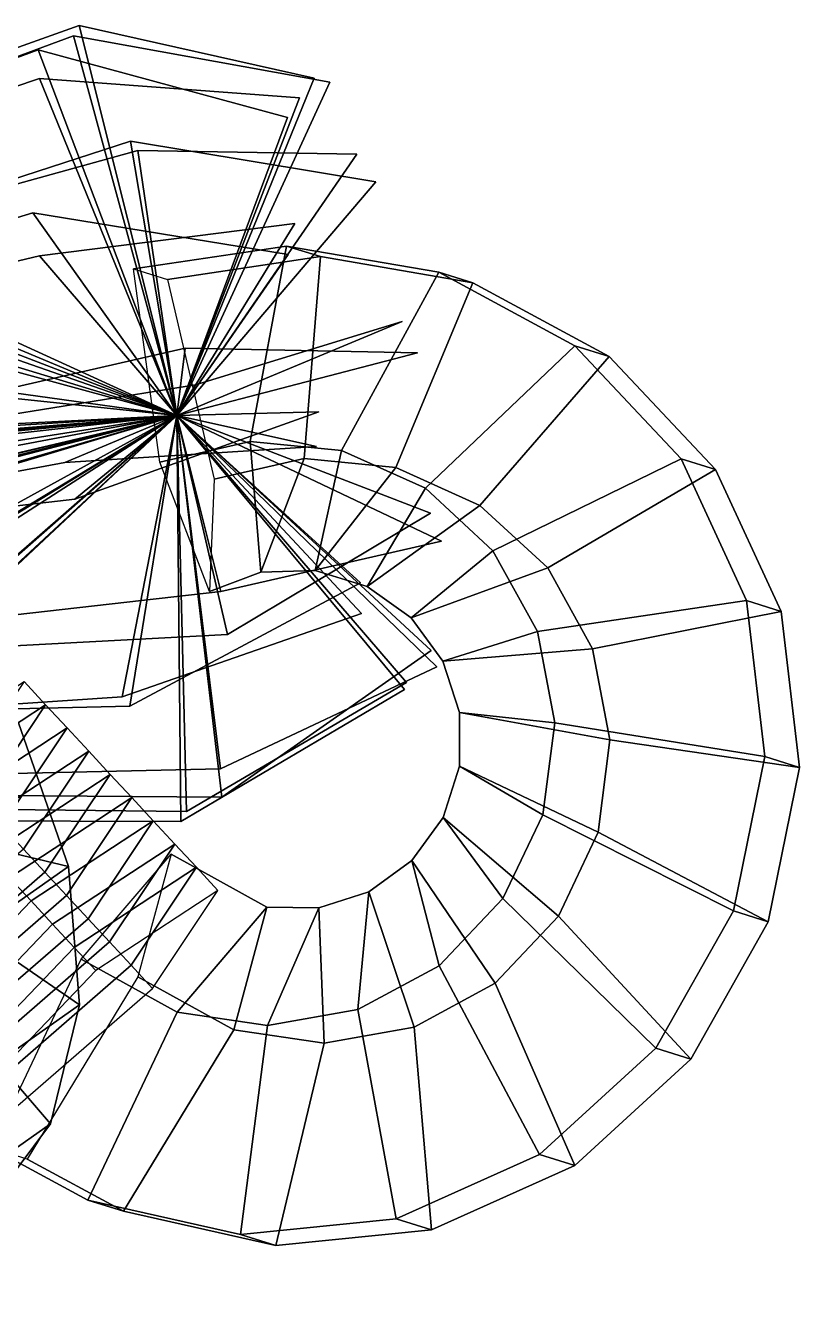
# Model space of a CAD drawing. Header units: metres. Extents: x -219 to 389, y -251 to 301.
# Drawn here: x 354.25 to 373.05, y -124.88 to -93.78 of the extents above; entities that cross this region are included whole.
import ezdxf

# ---------------------------------------------------------------- set-up
doc = ezdxf.new("R2010")
doc.units = ezdxf.units.M

msp = doc.modelspace()

# ---------------------------------------------------------------- linework, layer by layer
at = {"layer": 'Breeder_2InfInt', "color": 3}
for points in [[(354.2164, -109.7182, 799.5249), (354.7395, -110.2824, 799.6374), (351.7714, -112.2287, 803.6777), (351.2483, -111.6645, 803.5652)], [(352.6312, -112.0963, 794.9693), (353.1543, -112.6605, 795.0818), (354.7395, -110.2824, 799.6374), (354.2164, -109.7182, 799.5249)], [(354.7395, -110.2824, 799.6374), (355.2627, -110.8466, 799.7499), (352.2946, -112.7929, 803.7902), (351.7714, -112.2287, 803.6777)], [(353.1543, -112.6605, 795.0818), (353.6775, -113.2247, 795.1943), (355.2627, -110.8466, 799.7499), (354.7395, -110.2824, 799.6374)], [(355.2627, -110.8466, 799.7499), (355.7858, -111.4108, 799.8624), (352.8177, -113.3571, 803.9026), (352.2946, -112.7929, 803.7902)], [(353.6775, -113.2247, 795.1943), (354.2006, -113.789, 795.3068), (355.7858, -111.4108, 799.8624), (355.2627, -110.8466, 799.7499)], [(355.7858, -111.4108, 799.8624), (356.3089, -111.975, 799.9749), (353.3408, -113.9213, 804.0151), (352.8177, -113.3571, 803.9026)], [(354.2006, -113.789, 795.3068), (354.7237, -114.3532, 795.4193), (356.3089, -111.975, 799.9749), (355.7858, -111.4108, 799.8624)], [(356.3089, -111.975, 799.9749), (356.8321, -112.5392, 800.0873), (353.864, -114.4856, 804.1276), (353.3408, -113.9213, 804.0151)], [(354.7237, -114.3532, 795.4193), (355.2469, -114.9174, 795.5317), (356.8321, -112.5392, 800.0873), (356.3089, -111.975, 799.9749)], [(356.8321, -112.5392, 800.0873), (357.3552, -113.1035, 800.1998), (354.3871, -115.0498, 804.2401), (353.864, -114.4856, 804.1276)], [(355.2469, -114.9174, 795.5317), (355.77, -115.4816, 795.6442), (357.3552, -113.1035, 800.1998), (356.8321, -112.5392, 800.0873)], [(357.3552, -113.1035, 800.1998), (357.8783, -113.6677, 800.3123), (354.9102, -115.614, 804.3526), (354.3871, -115.0498, 804.2401)], [(355.77, -115.4816, 795.6442), (356.2931, -116.0458, 795.7567), (357.8783, -113.6677, 800.3123), (357.3552, -113.1035, 800.1998)], [(350.238, -117.2272, 796.4891), (350.7611, -117.7914, 796.6016), (354.7237, -114.3532, 795.4193), (354.2006, -113.789, 795.3068)], [(357.8783, -113.6677, 800.3123), (358.4015, -114.2319, 800.4248), (355.4333, -116.1782, 804.4651), (354.9102, -115.614, 804.3526)], [(356.2931, -116.0458, 795.7567), (356.8163, -116.61, 795.8692), (358.4015, -114.2319, 800.4248), (357.8783, -113.6677, 800.3123)], [(350.7611, -117.7914, 796.6016), (351.2843, -118.3557, 796.7141), (355.2469, -114.9174, 795.5317), (354.7237, -114.3532, 795.4193)], [(358.4015, -114.2319, 800.4248), (358.9246, -114.7961, 800.5373), (355.9565, -116.7424, 804.5776), (355.4333, -116.1782, 804.4651)], [(356.8163, -116.61, 795.8692), (357.3394, -117.1743, 795.9817), (358.9246, -114.7961, 800.5373), (358.4015, -114.2319, 800.4248)], [(353.864, -114.4856, 804.1276), (354.3871, -115.0498, 804.2401), (350.9398, -118.649, 802.2192), (350.4167, -118.0847, 802.1068)], [(354.3871, -115.0498, 804.2401), (354.9102, -115.614, 804.3526), (351.463, -119.2132, 802.3317), (350.9398, -118.649, 802.2192)], [(351.2843, -118.3557, 796.7141), (351.8074, -118.9199, 796.8265), (355.77, -115.4816, 795.6442), (355.2469, -114.9174, 795.5317)], [(354.9102, -115.614, 804.3526), (355.4333, -116.1782, 804.4651), (351.9861, -119.7774, 802.4442), (351.463, -119.2132, 802.3317)], [(351.8074, -118.9199, 796.8265), (352.3305, -119.4841, 796.939), (356.2931, -116.0458, 795.7567), (355.77, -115.4816, 795.6442)], [(355.4333, -116.1782, 804.4651), (355.9565, -116.7424, 804.5776), (352.5092, -120.3416, 802.5567), (351.9861, -119.7774, 802.4442)], [(352.3305, -119.4841, 796.939), (352.8537, -120.0483, 797.0515), (356.8163, -116.61, 795.8692), (356.2931, -116.0458, 795.7567)], [(352.8537, -120.0483, 797.0515), (353.3768, -120.6125, 797.164), (357.3394, -117.1743, 795.9817), (356.8163, -116.61, 795.8692)]]:
    msp.add_3dface(points, dxfattribs=at)
at = {"layer": 'Breeder_2Pdcel', "color": 3}
for points in [[(359.7065, -103.8882, 804.3141), (357.5173, -104.3907, 803.9871), (356.8769, -99.6931, 802.0834), (360.5934, -99.1387, 802.6534)], [(360.5934, -99.1387, 802.6534), (356.8769, -99.6931, 802.0834), (357.7011, -99.9504, 796.9603), (361.4175, -99.396, 797.5303)], [(361.93, -104.109, 804.7013), (359.7065, -103.8882, 804.3141), (360.5934, -99.1387, 802.6534), (364.2897, -99.7758, 803.2917)], [(364.2897, -99.7758, 803.2917), (360.5934, -99.1387, 802.6534), (361.4175, -99.396, 797.5303), (365.1175, -100.0343, 798.1461)], [(361.4175, -99.396, 797.5303), (357.7011, -99.9504, 796.9603), (358.8311, -104.8009, 795.8211), (361.0202, -104.2984, 796.148)], [(365.1175, -100.0343, 798.1461), (361.4175, -99.396, 797.5303), (361.0202, -104.2984, 796.148), (363.2495, -104.521, 796.4995)], [(363.9653, -105.0245, 805.0932), (361.93, -104.109, 804.7013), (364.2897, -99.7758, 803.2917), (367.5963, -101.5586, 803.9248)], [(367.5963, -101.5586, 803.9248), (364.2897, -99.7758, 803.2917), (365.1175, -100.0343, 798.1461), (368.4278, -101.8183, 798.7568)], [(368.4278, -101.8183, 798.7568), (365.1175, -100.0343, 798.1461), (363.2495, -104.521, 796.4995), (365.2906, -105.4383, 796.8555)], [(365.6074, -106.5414, 805.452), (363.9653, -105.0245, 805.0932), (367.5963, -101.5586, 803.9248), (370.1776, -104.3097, 804.4899)], [(370.1776, -104.3097, 804.4899), (367.5963, -101.5586, 803.9248), (368.4278, -101.8183, 798.7568), (371.0127, -104.5704, 799.2994)], [(371.0127, -104.5704, 799.2994), (368.4278, -101.8183, 798.7568), (365.2906, -105.4383, 796.8555), (366.9384, -106.957, 797.1785)], [(359.9688, -107.0588, 800.3165), (358.7181, -107.5294, 800.139), (357.5173, -104.3907, 803.9871), (359.7065, -103.8882, 804.3141)], [(361.2908, -107.0248, 800.5275), (359.9688, -107.0588, 800.3165), (359.7065, -103.8882, 804.3141), (361.93, -104.109, 804.7013)], [(362.5485, -107.4086, 800.7491), (361.2908, -107.0248, 800.5275), (361.93, -104.109, 804.7013), (363.9653, -105.0245, 805.0932)], [(361.0202, -104.2984, 796.148), (358.8311, -104.8009, 795.8211), (358.7181, -107.5294, 800.139), (359.9688, -107.0588, 800.3165)], [(363.2495, -104.521, 796.4995), (361.0202, -104.2984, 796.148), (359.9688, -107.0588, 800.3165), (361.2908, -107.0248, 800.5275)], [(366.6911, -108.5056, 805.7434), (365.6074, -106.5414, 805.452), (370.1776, -104.3097, 804.4899), (371.7703, -107.753, 804.9306)], [(371.7703, -107.753, 804.9306), (370.1776, -104.3097, 804.4899), (371.0127, -104.5704, 799.2994), (372.6089, -108.0148, 799.7177)], [(365.2906, -105.4383, 796.8555), (363.2495, -104.521, 796.4995), (361.2908, -107.0248, 800.5275), (362.5485, -107.4086, 800.7491)], [(372.6089, -108.0148, 799.7177), (371.0127, -104.5704, 799.2994), (366.9384, -106.957, 797.1785), (368.0279, -108.923, 797.4341)], [(363.6169, -108.1681, 800.9592), (362.5485, -107.4086, 800.7491), (363.9653, -105.0245, 805.0932), (365.6074, -106.5414, 805.452)], [(366.9384, -106.957, 797.1785), (365.2906, -105.4383, 796.8555), (362.5485, -107.4086, 800.7491), (363.6169, -108.1681, 800.9592)], [(364.3914, -109.2246, 801.1369), (363.6169, -108.1681, 800.9592), (365.6074, -106.5414, 805.452), (366.6911, -108.5056, 805.7434)], [(368.0279, -108.923, 797.4341), (366.9384, -106.957, 797.1785), (363.6169, -108.1681, 800.9592), (364.3914, -109.2246, 801.1369)], [(367.1078, -110.7184, 805.9401), (366.6911, -108.5056, 805.7434), (371.7703, -107.753, 804.9306), (372.2106, -111.5419, 805.2033)], [(372.2106, -111.5419, 805.2033), (371.7703, -107.753, 804.9306), (372.6089, -108.0148, 799.7177), (373.0529, -111.8049, 799.9679)], [(373.0529, -111.8049, 799.9679), (372.6089, -108.0148, 799.7177), (368.0279, -108.923, 797.4341), (368.4504, -111.1376, 797.5949)], [(364.7972, -110.47, 801.2647), (364.3914, -109.2246, 801.1369), (366.6911, -108.5056, 805.7434), (367.1078, -110.7184, 805.9401)], [(368.4504, -111.1376, 797.5949), (368.0279, -108.923, 797.4341), (364.3914, -109.2246, 801.1369), (364.7972, -110.47, 801.2647)], [(364.7972, -111.7787, 801.3305), (364.7972, -110.47, 801.2647), (367.1078, -110.7184, 805.9401), (366.8164, -112.9564, 806.024)], [(368.1648, -113.3774, 797.6431), (368.4504, -111.1376, 797.5949), (364.7972, -110.47, 801.2647), (364.7972, -111.7787, 801.3305)], [(354.0787, -110.7206, 799.305), (355.295, -114.2109, 798.2158), (352.0256, -116.5115, 801.8804), (350.7956, -113.0309, 802.985)], [(351.8971, -111.499, 794.4763), (352.477, -113.5426, 793.7377), (355.295, -114.2109, 798.2158), (354.0787, -110.7206, 799.305)], [(366.8164, -112.9564, 806.024), (367.1078, -110.7184, 805.9401), (372.2106, -111.5419, 805.2033), (371.4508, -115.294, 805.2812)], [(372.2967, -115.5581, 800.0233), (373.0529, -111.8049, 799.9679), (368.4504, -111.1376, 797.5949), (368.1648, -113.3774, 797.6431)], [(371.4508, -115.294, 805.2812), (372.2106, -111.5419, 805.2033), (373.0529, -111.8049, 799.9679), (372.2967, -115.5581, 800.0233)], [(364.3949, -113.0197, 801.3281), (364.7972, -111.7787, 801.3305), (366.8164, -112.9564, 806.024), (365.8471, -114.9939, 805.9889)], [(367.2013, -115.4167, 797.5721), (368.1648, -113.3774, 797.6431), (364.7972, -111.7787, 801.3305), (364.3949, -113.0197, 801.3281)], [(363.634, -114.07, 801.2585), (364.3949, -113.0197, 801.3281), (365.8471, -114.9939, 805.9889), (364.2985, -116.6258, 805.8401)], [(365.6584, -117.0505, 797.3875), (367.2013, -115.4167, 797.5721), (364.3949, -113.0197, 801.3281), (363.634, -114.07, 801.2585)], [(365.8471, -114.9939, 805.9889), (366.8164, -112.9564, 806.024), (371.4508, -115.294, 805.2812), (369.5646, -118.6294, 805.1569)], [(370.4141, -118.8947, 799.8765), (372.2967, -115.5581, 800.0233), (368.1648, -113.3774, 797.6431), (367.2013, -115.4167, 797.5721)], [(352.477, -113.5426, 793.7377), (352.496, -115.4684, 792.5724), (355.5641, -117.5727, 796.3622), (355.295, -114.2109, 798.2158)], [(357.7885, -113.9104, 800.31), (360.1143, -115.2051, 800.7492), (357.935, -117.7486, 804.928), (355.6001, -116.4646, 804.5063)], [(356.983, -116.8964, 795.9104), (359.3122, -118.1787, 796.3679), (360.1143, -115.2051, 800.7492), (357.7885, -113.9104, 800.31)], [(362.5934, -114.8266, 801.129), (363.634, -114.07, 801.2585), (364.2985, -116.6258, 805.8401), (362.3272, -117.6884, 805.5947)], [(363.6928, -118.1148, 797.1063), (365.6584, -117.0505, 797.3875), (363.634, -114.07, 801.2585), (362.5934, -114.8266, 801.129)], [(355.295, -114.2109, 798.2158), (355.5641, -117.5727, 796.3622), (352.3084, -119.8636, 800.0114), (352.0256, -116.5115, 801.8804)], [(361.3794, -115.2168, 800.9533), (362.5934, -114.8266, 801.129), (362.3272, -117.6884, 805.5947), (360.1323, -118.0753, 805.2795)], [(361.5037, -118.5035, 796.7552), (363.6928, -118.1148, 797.1063), (362.5934, -114.8266, 801.129), (361.3794, -115.2168, 800.9533)], [(364.2985, -116.6258, 805.8401), (365.8471, -114.9939, 805.9889), (369.5646, -118.6294, 805.1569), (366.7398, -121.2098, 804.8436)], [(360.1143, -115.2051, 800.7492), (361.3794, -115.2168, 800.9533), (360.1323, -118.0753, 805.2795), (357.935, -117.7486, 804.928)], [(359.3122, -118.1787, 796.3679), (361.5037, -118.5035, 796.7552), (361.3794, -115.2168, 800.9533), (360.1143, -115.2051, 800.7492)], [(369.5646, -118.6294, 805.1569), (371.4508, -115.294, 805.2812), (372.2967, -115.5581, 800.0233), (370.4141, -118.8947, 799.8765)], [(352.496, -115.4684, 792.5724), (351.95, -117.0826, 791.0988), (354.8604, -120.4676, 793.9338), (355.5641, -117.5727, 796.3622)], [(367.5929, -121.4762, 799.5407), (370.4141, -118.8947, 799.8765), (367.2013, -115.4167, 797.5721), (365.6584, -117.0505, 797.3875)], [(355.6001, -116.4646, 804.5063), (357.935, -117.7486, 804.928), (355.7657, -122.318, 803.1683), (353.4217, -121.053, 802.7393)], [(354.2893, -121.324, 797.3465), (356.6297, -122.5878, 797.7981), (359.3122, -118.1787, 796.3679), (356.983, -116.8964, 795.9104)], [(362.3272, -117.6884, 805.5947), (364.2985, -116.6258, 805.8401), (366.7398, -121.2098, 804.8436), (363.2596, -122.7719, 804.3737)], [(351.95, -117.0826, 791.0988), (350.8922, -118.2225, 789.4663), (353.2567, -122.6052, 791.178), (354.8604, -120.4676, 793.9338)], [(364.1164, -123.0395, 799.0483), (367.5929, -121.4762, 799.5407), (365.6584, -117.0505, 797.3875), (363.6928, -118.1148, 797.1063)], [(355.5641, -117.5727, 796.3622), (354.8604, -120.4676, 793.9338), (351.6184, -122.7489, 797.5676), (352.3084, -119.8636, 800.0114)], [(357.935, -117.7486, 804.928), (360.1323, -118.0753, 805.2795), (359.4743, -123.1553, 803.7955), (355.7657, -122.318, 803.1683)], [(360.1323, -118.0753, 805.2795), (362.3272, -117.6884, 805.5947), (363.2596, -122.7719, 804.3737), (359.4743, -123.1553, 803.7955)], [(360.3346, -123.4239, 798.4477), (364.1164, -123.0395, 799.0483), (363.6928, -118.1148, 797.1063), (361.5037, -118.5035, 796.7552)], [(356.6297, -122.5878, 797.7981), (360.3346, -123.4239, 798.4477), (361.5037, -118.5035, 796.7552), (359.3122, -118.1787, 796.3679)], [(366.7398, -121.2098, 804.8436), (369.5646, -118.6294, 805.1569), (370.4141, -118.8947, 799.8765), (367.5929, -121.4762, 799.5407)], [(354.8604, -120.4676, 793.9338), (353.2567, -122.6052, 791.178), (350.0285, -124.8769, 794.7964), (351.6184, -122.7489, 797.5676)], [(353.4217, -121.053, 802.7393), (355.7657, -122.318, 803.1683), (356.6297, -122.5878, 797.7981), (354.2893, -121.324, 797.3465)], [(363.2596, -122.7719, 804.3737), (366.7398, -121.2098, 804.8436), (367.5929, -121.4762, 799.5407), (364.1164, -123.0395, 799.0483)], [(355.7657, -122.318, 803.1683), (359.4743, -123.1553, 803.7955), (360.3346, -123.4239, 798.4477), (356.6297, -122.5878, 797.7981)], [(359.4743, -123.1553, 803.7955), (363.2596, -122.7719, 804.3737), (364.1164, -123.0395, 799.0483), (360.3346, -123.4239, 798.4477)]]:
    msp.add_3dface(points, dxfattribs=at)
at = {"layer": 'Breeder_2Petal1', "color": 3}
for points in [[(357.9256, -103.255, 799.7968), (345.2512, -97.4524, 795.9903), (355.5573, -93.7818, 797.1096)], [(357.9256, -103.255, 799.7968), (355.5573, -93.7818, 797.1096), (345.2512, -97.4524, 795.9903)], [(357.9256, -103.255, 799.7968), (355.5573, -93.7818, 797.1096), (361.2649, -95.05944, 799.5071)], [(357.9256, -103.255, 799.7968), (361.2649, -95.05944, 799.5071), (355.5573, -93.7818, 797.1096)], [(357.9256, -103.255, 799.7968), (355.4183, -94.02779, 798.1349), (345.0454, -97.8589, 796.2661)], [(357.9256, -103.255, 799.7968), (345.0454, -97.8589, 796.2661), (355.4183, -94.02779, 798.1349)], [(357.9256, -103.255, 799.7968), (361.6423, -95.1558, 798.7541), (355.4183, -94.02779, 798.1349)], [(357.9256, -103.255, 799.7968), (355.4183, -94.02779, 798.1349), (361.6423, -95.1558, 798.7541)], [(357.9256, -103.255, 799.7968), (344.4811, -98.08821, 800.9583), (354.5606, -94.3735, 803.3136)], [(357.9256, -103.255, 799.7968), (354.5606, -94.3735, 803.3136), (344.4811, -98.08821, 800.9583)], [(357.9256, -103.255, 799.7968), (354.5606, -94.3735, 803.3136), (360.6119, -96.01151, 804.1232)], [(357.9256, -103.255, 799.7968), (360.6119, -96.01151, 804.1232), (354.5606, -94.3735, 803.3136)], [(357.9256, -103.255, 799.7968), (354.5941, -95.06625, 803.8013), (344.3583, -98.5195, 800.79)], [(357.9256, -103.255, 799.7968), (344.3583, -98.5195, 800.79), (354.5941, -95.06625, 803.8013)], [(357.9256, -103.255, 799.7968), (360.9095, -95.5355, 803.2615), (354.5941, -95.06625, 803.8013)], [(357.9256, -103.255, 799.7968), (354.5941, -95.06625, 803.8013), (360.9095, -95.5355, 803.2615)], [(357.9256, -103.255, 799.7968), (356.8002, -96.5863, 792.8359), (346.1557, -100.0465, 792.1379)], [(357.9256, -103.255, 799.7968), (346.1557, -100.0465, 792.1379), (356.8002, -96.5863, 792.8359)], [(357.9256, -103.255, 799.7968), (362.76, -97.5749, 794.8105), (356.8002, -96.5863, 792.8359)], [(357.9256, -103.255, 799.7968), (356.8002, -96.5863, 792.8359), (362.76, -97.5749, 794.8105)], [(357.9256, -103.255, 799.7968), (346.3848, -99.7507, 791.8389), (356.9806, -96.813, 792.0392)], [(357.9256, -103.255, 799.7968), (356.9806, -96.813, 792.0392), (346.3848, -99.7507, 791.8389)], [(357.9256, -103.255, 799.7968), (356.9806, -96.813, 792.0392), (362.3044, -96.9069, 795.4459)], [(357.9256, -103.255, 799.7968), (362.3044, -96.9069, 795.4459), (356.9806, -96.813, 792.0392)], [(357.9256, -103.255, 799.7968), (339.7875, -105.2904, 798.5607), (345.2512, -97.4524, 795.9903)], [(357.9256, -103.255, 799.7968), (345.2512, -97.4524, 795.9903), (339.7875, -105.2904, 798.5607)], [(357.9256, -103.255, 799.7968), (345.0454, -97.8589, 796.2661), (340.6234, -105.9816, 794.5184)], [(357.9256, -103.255, 799.7968), (340.6234, -105.9816, 794.5184), (345.0454, -97.8589, 796.2661)], [(357.9256, -103.255, 799.7968), (339.9727, -106.6341, 798.8288), (344.4811, -98.08821, 800.9583)], [(357.9256, -103.255, 799.7968), (344.4811, -98.08821, 800.9583), (339.9727, -106.6341, 798.8288)], [(357.9256, -103.255, 799.7968), (344.3583, -98.5195, 800.79), (340.3231, -104.8044, 795.0624)], [(357.9256, -103.255, 799.7968), (340.3231, -104.8044, 795.0624), (344.3583, -98.5195, 800.79)], [(357.9256, -103.255, 799.7968), (344.4129, -101.3786, 804.5596), (354.4285, -98.3283, 807.925)], [(357.9256, -103.255, 799.7968), (354.4285, -98.3283, 807.925), (344.4129, -101.3786, 804.5596)], [(357.9256, -103.255, 799.7968), (354.4285, -98.3283, 807.925), (360.6324, -99.3447, 807.2657)], [(357.9256, -103.255, 799.7968), (360.6324, -99.3447, 807.2657), (354.4285, -98.3283, 807.925)], [(357.9256, -103.255, 799.7968), (360.7934, -98.5939, 806.9064), (354.5887, -99.3731, 808.0422)], [(357.9256, -103.255, 799.7968), (354.5887, -99.3731, 808.0422), (360.7934, -98.5939, 806.9064)], [(357.9256, -103.255, 799.7968), (354.5887, -99.3731, 808.0422), (344.3117, -101.8193, 804.2783)], [(357.9256, -103.255, 799.7968), (344.3117, -101.8193, 804.2783), (354.5887, -99.3731, 808.0422)], [(357.9256, -103.255, 799.7968), (339.7987, -104.3707, 797.5984), (346.3848, -99.7507, 791.8389)], [(357.9256, -103.255, 799.7968), (346.3848, -99.7507, 791.8389), (339.7987, -104.3707, 797.5984)], [(357.9256, -103.255, 799.7968), (346.1557, -100.0465, 792.1379), (340.8086, -107.3253, 794.7864)], [(357.9256, -103.255, 799.7968), (340.8086, -107.3253, 794.7864), (346.1557, -100.0465, 792.1379)], [(357.9256, -103.255, 799.7968), (358.3802, -102.5082, 789.7068), (363.4015, -100.9693, 793.2247)], [(357.9256, -103.255, 799.7968), (363.4015, -100.9693, 793.2247), (358.3802, -102.5082, 789.7068)], [(357.9256, -103.255, 799.7968), (340.273, -107.8114, 798.2848), (344.4129, -101.3786, 804.5596)], [(357.9256, -103.255, 799.7968), (344.4129, -101.3786, 804.5596), (340.273, -107.8114, 798.2848)], [(357.9256, -103.255, 799.7968), (358.1328, -101.6177, 790.233), (347.2012, -104.121, 790.2197)], [(357.9256, -103.255, 799.7968), (347.2012, -104.121, 790.2197), (358.1328, -101.6177, 790.233)], [(357.9256, -103.255, 799.7968), (363.7713, -101.7298, 793.1636), (358.1328, -101.6177, 790.233)], [(357.9256, -103.255, 799.7968), (358.1328, -101.6177, 790.233), (363.7713, -101.7298, 793.1636)], [(357.9256, -103.255, 799.7968), (344.3117, -101.8193, 804.2783), (340.0028, -104.166, 796.2463)], [(357.9256, -103.255, 799.7968), (340.0028, -104.166, 796.2463), (344.3117, -101.8193, 804.2783)], [(357.9256, -103.255, 799.7968), (347.5232, -104.2558, 789.8175), (358.3802, -102.5082, 789.7068)], [(357.9256, -103.255, 799.7968), (358.3802, -102.5082, 789.7068), (347.5232, -104.2558, 789.8175)], [(357.9256, -103.255, 799.7968), (361.3784, -103.1699, 808.0774), (355.4502, -105.2852, 808.9587)], [(357.9256, -103.255, 799.7968), (355.4502, -105.2852, 808.9587), (361.3784, -103.1699, 808.0774)], [(357.9256, -103.255, 799.7968), (346.0072, -110.566, 803.2586), (339.7875, -105.2904, 798.5607)], [(357.9256, -103.255, 799.7968), (339.7875, -105.2904, 798.5607), (346.0072, -110.566, 803.2586)], [(357.9256, -103.255, 799.7968), (344.9617, -106.4915, 805.1768), (339.7987, -104.3707, 797.5984)], [(357.9256, -103.255, 799.7968), (339.7987, -104.3707, 797.5984), (344.9617, -106.4915, 805.1768)], [(357.9256, -103.255, 799.7968), (347.1175, -112.7536, 799.1305), (339.9727, -106.6341, 798.8288)], [(357.9256, -103.255, 799.7968), (339.9727, -106.6341, 798.8288), (347.1175, -112.7536, 799.1305)], [(357.9256, -103.255, 799.7968), (340.0028, -104.166, 796.2463), (347.5232, -104.2558, 789.8175)], [(357.9256, -103.255, 799.7968), (347.5232, -104.2558, 789.8175), (340.0028, -104.166, 796.2463)], [(357.9256, -103.255, 799.7968), (347.8046, -112.093, 794.6066), (340.273, -107.8114, 798.2848)], [(357.9256, -103.255, 799.7968), (340.273, -107.8114, 798.2848), (347.8046, -112.093, 794.6066)], [(357.9256, -103.255, 799.7968), (340.3231, -104.8044, 795.0624), (348.1784, -109.1597, 790.9128)], [(357.9256, -103.255, 799.7968), (348.1784, -109.1597, 790.9128), (340.3231, -104.8044, 795.0624)], [(357.9256, -103.255, 799.7968), (347.8512, -108.7932, 791.1182), (340.5933, -108.4497, 797.1008)], [(357.9256, -103.255, 799.7968), (340.5933, -108.4497, 797.1008), (347.8512, -108.7932, 791.1182)], [(357.9256, -103.255, 799.7968), (340.5933, -108.4497, 797.1008), (345.0681, -106.2825, 805.655)], [(357.9256, -103.255, 799.7968), (345.0681, -106.2825, 805.655), (340.5933, -108.4497, 797.1008)], [(357.9256, -103.255, 799.7968), (340.6234, -105.9816, 794.5184), (348.1102, -112.4501, 794.5142)], [(357.9256, -103.255, 799.7968), (348.1102, -112.4501, 794.5142), (340.6234, -105.9816, 794.5184)], [(357.9256, -103.255, 799.7968), (347.2012, -104.121, 790.2197), (340.7974, -108.245, 795.7488)], [(357.9256, -103.255, 799.7968), (340.7974, -108.245, 795.7488), (347.2012, -104.121, 790.2197)], [(357.9256, -103.255, 799.7968), (340.7974, -108.245, 795.7488), (346.2065, -110.7876, 803.6336)], [(357.9256, -103.255, 799.7968), (346.2065, -110.7876, 803.6336), (340.7974, -108.245, 795.7488)], [(357.9256, -103.255, 799.7968), (340.8086, -107.3253, 794.7864), (347.3401, -113.0859, 799.4821)], [(357.9256, -103.255, 799.7968), (347.3401, -113.0859, 799.4821), (340.8086, -107.3253, 794.7864)], [(357.9256, -103.255, 799.7968), (355.4502, -105.2852, 808.9587), (344.9617, -106.4915, 805.1768)], [(357.9256, -103.255, 799.7968), (344.9617, -106.4915, 805.1768), (355.4502, -105.2852, 808.9587)], [(357.9256, -103.255, 799.7968), (345.0681, -106.2825, 805.655), (355.2027, -104.3947, 809.4848)], [(357.9256, -103.255, 799.7968), (355.2027, -104.3947, 809.4848), (345.0681, -106.2825, 805.655)], [(357.9256, -103.255, 799.7968), (356.7827, -110.3165, 806.3557), (346.0072, -110.566, 803.2586)], [(357.9256, -103.255, 799.7968), (346.0072, -110.566, 803.2586), (356.7827, -110.3165, 806.3557)], [(357.9256, -103.255, 799.7968), (346.2065, -110.7876, 803.6336), (356.6023, -110.0898, 807.1524)], [(357.9256, -103.255, 799.7968), (356.6023, -110.0898, 807.1524), (346.2065, -110.7876, 803.6336)], [(357.9256, -103.255, 799.7968), (358.1647, -112.8751, 801.0568), (347.1175, -112.7536, 799.1305)], [(357.9256, -103.255, 799.7968), (347.1175, -112.7536, 799.1305), (358.1647, -112.8751, 801.0568)], [(357.9256, -103.255, 799.7968), (347.3401, -113.0859, 799.4821), (358.0256, -113.1211, 802.082)], [(357.9256, -103.255, 799.7968), (358.0256, -113.1211, 802.082), (347.3401, -113.0859, 799.4821)], [(357.9256, -103.255, 799.7968), (358.9888, -111.8366, 795.3904), (347.8046, -112.093, 794.6066)], [(357.9256, -103.255, 799.7968), (347.8046, -112.093, 794.6066), (358.9888, -111.8366, 795.3904)], [(357.9256, -103.255, 799.7968), (358.9943, -107.5297, 791.1495), (347.8512, -108.7932, 791.1182)], [(357.9256, -103.255, 799.7968), (347.8512, -108.7932, 791.1182), (358.9943, -107.5297, 791.1495)], [(357.9256, -103.255, 799.7968), (348.1102, -112.4501, 794.5142), (359.0223, -112.5293, 795.8781)], [(357.9256, -103.255, 799.7968), (359.0223, -112.5293, 795.8781), (348.1102, -112.4501, 794.5142)], [(357.9256, -103.255, 799.7968), (348.1784, -109.1597, 790.9128), (359.1544, -108.5746, 791.2666)], [(357.9256, -103.255, 799.7968), (359.1544, -108.5746, 791.2666), (348.1784, -109.1597, 790.9128)], [(357.9256, -103.255, 799.7968), (355.2027, -104.3947, 809.4848), (361.3199, -104.0045, 807.9404)], [(357.9256, -103.255, 799.7968), (361.3199, -104.0045, 807.9404), (355.2027, -104.3947, 809.4848)], [(357.9256, -103.255, 799.7968), (356.6023, -110.0898, 807.1524), (362.417, -108.0669, 805.7192)], [(357.9256, -103.255, 799.7968), (362.417, -108.0669, 805.7192), (356.6023, -110.0898, 807.1524)], [(357.9256, -103.255, 799.7968), (362.3898, -107.3247, 806.4305), (356.7827, -110.3165, 806.3557)], [(357.9256, -103.255, 799.7968), (356.7827, -110.3165, 806.3557), (362.3898, -107.3247, 806.4305)], [(357.9256, -103.255, 799.7968), (363.5074, -109.7438, 802.4869), (358.1647, -112.8751, 801.0568)], [(357.9256, -103.255, 799.7968), (358.1647, -112.8751, 801.0568), (363.5074, -109.7438, 802.4869)], [(357.9256, -103.255, 799.7968), (359.1544, -108.5746, 791.2666), (364.089, -105.6291, 793.8994)], [(357.9256, -103.255, 799.7968), (364.089, -105.6291, 793.8994), (359.1544, -108.5746, 791.2666)], [(357.9256, -103.255, 799.7968), (359.0223, -112.5293, 795.8781), (364.1094, -108.9623, 797.0419)], [(357.9256, -103.255, 799.7968), (364.1094, -108.9623, 797.0419), (359.0223, -112.5293, 795.8781)], [(357.9256, -103.255, 799.7968), (358.0256, -113.1211, 802.082), (363.4565, -109.9144, 801.658)], [(357.9256, -103.255, 799.7968), (363.4565, -109.9144, 801.658), (358.0256, -113.1211, 802.082)], [(357.9256, -103.255, 799.7968), (364.3564, -106.3057, 794.3345), (358.9943, -107.5297, 791.1495)], [(357.9256, -103.255, 799.7968), (358.9943, -107.5297, 791.1495), (364.3564, -106.3057, 794.3345)], [(357.9256, -103.255, 799.7968), (364.2402, -109.3641, 797.9795), (358.9888, -111.8366, 795.3904)], [(357.9256, -103.255, 799.7968), (358.9888, -111.8366, 795.3904), (364.2402, -109.3641, 797.9795)]]:
    msp.add_3dface(points, dxfattribs=at)

doc.saveas('drawing.dxf')
